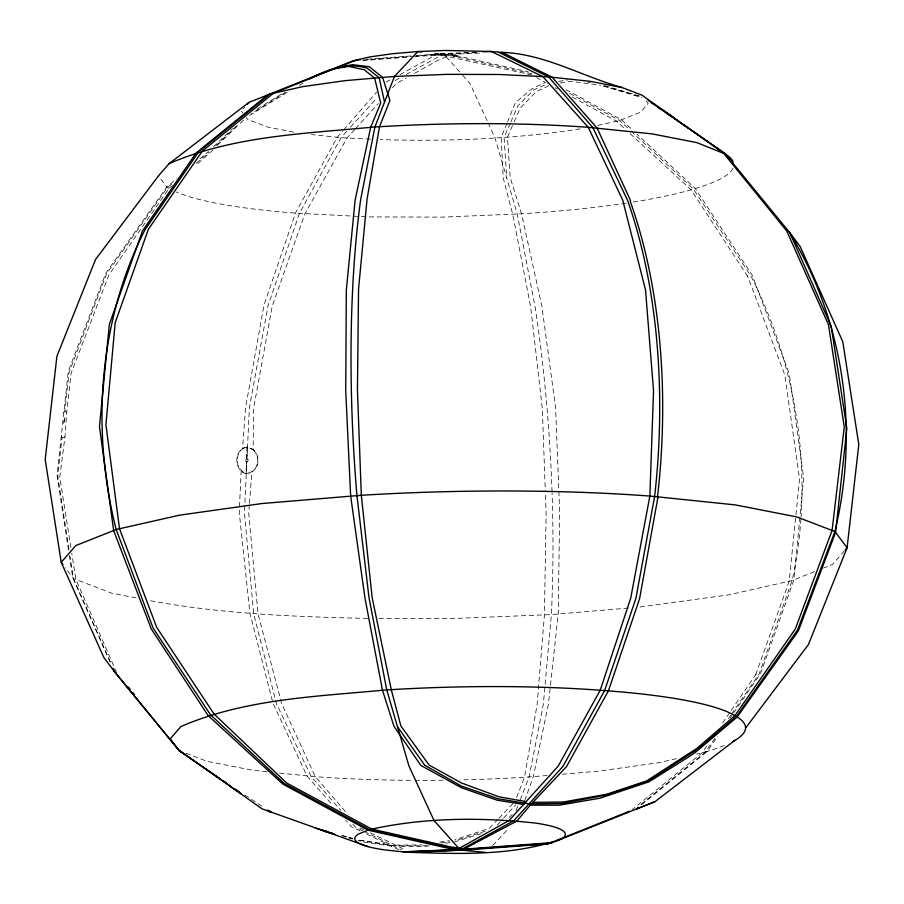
<?xml version="1.0" encoding="UTF-8"?>
<svg xmlns="http://www.w3.org/2000/svg" width="904" height="904" viewBox="0 0 904 904"><rect width="100%" height="100%" fill="white"/><g stroke="black" fill="none" stroke-linecap="round" stroke-linejoin="round"><path stroke-width="0.68" stroke-dasharray="4.52 3.39" d="M241.176 470.577L239.232 512.252L249.933 613.353L273.008 703.312L307.021 776.016L332.875 805.577M249.47 503.404L251.9 471.831A13.357 12.272 86.1 0 0 253.086 449.548L247.086 446.994L246.521 458.938A1.322 1.051 89.1 0 0 245.413 460.17A1.322 1.051 89.1 0 0 246.397 461.582L246.272 473.526L243.775 472.622L239.628 468.69A13.345 10.52 89.1 0 1 242.554 448.7L245.617 407.308L263.968 305.19L295.438 213.118L337.237 137.284L342.729 130.978M247.086 446.994L242.114 448.712A13.345 10.52 89.1 0 0 237.006 462.735A13.345 10.52 89.1 0 0 245.843 473.526L247.086 461.582A1.333 1.232 86.1 0 0 247.029 458.927L246.747 458.949A1.333 1.232 86.1 0 1 246.792 461.594M346.684 131.408L341 137.679L299.337 213.536L268.081 305.631L249.357 407.704L246.962 458.927A1.322 1.051 89.1 0 0 245.854 460.17A1.322 1.051 89.1 0 0 246.837 461.582L244.442 512.805L253.674 613.748L276.421 703.685L311.134 776.457L340.672 810.233M70.885 547.632L59.777 477.063L64.964 436.903L66.693 412.721L71.122 373.239L108.898 274.963L169.082 188.382L172.268 185.636M249.357 504.771L248.724 513.009L258.013 613.963L281.811 703.945L315.281 776.66L347.125 813.577M68.523 549.994L57.054 475.301L68.263 371.363L105.825 273.189L166.833 187.004L176.45 178.811M61.382 435.412L61.98 437.943L57.822 476.318L68.986 549.508M66.693 412.721L64.93 410.823L69.088 372.459L106.457 274.036L167.376 187.727L173.76 182.303M63.529 412.789L64.93 410.823M755.699 674.689L789.181 581.204L799.577 478.939L784.853 375.171L747.551 275.867M524.682 800.661L533.315 776.705L548.423 704.001L558.209 614.019L559.678 513.077L555.632 407.817L541.801 305.812L521.529 213.785L510.195 177.591L507.46 137.069L513.596 123.159M516.037 810.764L517.913 805.905M520.263 799.848L529.066 777.078L543.338 704.431L551.372 614.596A400.449 96.468 86.5 0 0 552.073 492.872M516.625 797.497L524.512 777.259L537.1 704.679L544.434 614.867L546.118 513.935L545.361 492.895M506.952 123.373L501.178 137.6L503.245 178.009L512.726 214.327L530.625 306.558L542.332 408.744L545.315 491.493M507.483 122.074L515.359 102.672L532.128 88.66L545.417 82.433L536.75 77.676M510.206 123.362L504.059 137.351L506.782 178.167M510.771 122.085L518.037 105.542L533.823 89.88L547.745 83.71M514.161 121.893L520.297 107.983L536.23 91.598L550.197 85.044M641.591 804.707L707.301 751.348L717.652 736.206M730.387 717.573L732.782 714.081M733.573 712.917L760.648 673.322L793.938 579.826L803.656 477.719L789.305 373.906L752.275 275.291L695.3 188.507L636.902 134.097M706.826 745.969L702.092 752.874L631.986 809.792M722.59 722.974L730.477 711.482M731.268 710.329L756.117 674.09M714.815 738.331L705.312 752.139L639.648 805.487M728.285 718.77L730.669 715.324M731.46 714.171L759.19 673.898L792.13 580.537A400.449 339.203 73.7 0 0 800.978 518.128M64.964 436.903L61.98 437.943M243.063 109.124L244.735 107.192M343.644 129.927L376.584 92.129M844.359 550.886L832.505 564.469L823.51 568.051M213.107 149.928L195.671 165.534M350.469 127.215L376.968 97.903M354.65 129.611L347.068 137.984L304.908 213.807L272.273 305.834L253.696 407.919L253.086 449.548L247.233 447.005L246.962 458.927M355.588 128.56L378.313 103.44M392.517 87.733L396.302 83.552L406.043 78.106M497.189 825.126L502.726 819.058M503.652 818.041L515.642 804.899M492.669 845.477L508.613 828.55M497.901 819.34L489.279 828.358L454.87 839.759M498.861 818.335L514.195 802.3M509.088 817.465L512.071 814.594M215.875 145.713L237.831 124.616M217.355 145.239L244.216 119.384M213.502 146.753L232.396 128.673M199.976 158.788L208.519 151.51M196.123 163.285L208.892 152.426M531.812 74.964L440.09 54.85L435.253 55.144L399.511 74.874M285.393 92.468L251.527 113.475M257.064 109.045L284.161 92.468M287.178 92.355L247.38 116.763M299.145 85.349L302.795 83.292M414.563 73.337L437.694 60.398L448.101 56.048M395.127 80.569L400.031 77.88M406.167 74.512L443.661 53.957L477.933 52.568M386.042 82.027L392.155 78.772M244.95 447.457L242.114 448.712M248.815 473.097L251.606 471.854A13.357 12.272 86.1 0 0 252.804 449.57M814.504 571.633L792.13 580.537L728.726 594.877L638.19 607.205M707.301 751.348L696.69 754.094M485.245 831.217L454.927 840.822M481.244 833.601L455.074 841.771M451.175 54.364L479.9 53.099M597.702 125.464L619.726 120.492L640.631 112.175L648.179 103.519L645.818 100.378M676.441 758.671L658.892 762.637L598.776 771.135L561.181 774.344M245.99 473.538L249.097 473.074M558.717 81.36L567.712 79.947M439.739 842.121L449.367 840.618M427.061 845.161L422.88 845.816L393.161 845.703L358.041 840.132M440.994 842.991L449.356 841.692M429.253 845.794L423.818 846.641L398.924 846.664M445.559 843.251L453.718 841.986M560.254 82.931L570.808 81.315L600.55 85.247M580.052 128.876C514.014 139.182 446.904 141.6 380.166 139.589M440.112 53.844L477.335 51.991M628.37 608.042L551.372 614.596L449.514 618.641L379.002 618.449M547.248 775.53L524.512 777.259A279.02 45.087 -1.2 0 1 460.113 779.915M435.253 55.144L415.637 56.624M367.363 59.212L410.891 55.946M416.507 55.528L441.66 53.765L450.011 54.15L528.196 71.811M363.103 59.958L411.715 56.33M413.105 56.229L443.661 53.957L459.096 56.398L430.541 54.466L443.661 53.957L533.134 74.049M362.786 60.545L410.077 57.031M246.837 461.582L247.086 461.582M395.816 845.138L421.84 844.901M367.725 618.415C294.907 616.777 221.525 614.008 149.804 600.606M370.516 139.126L341 137.679L311.462 134.526M434.327 53.087L443.661 53.957L445.05 55.506M267.2 771.767L252.092 770.151L207.084 761.36L186.111 753.314M279.551 773.089L315.281 776.66A279.02 45.087 -1.2 0 0 413.433 780.333M587.803 82.445L590.481 82.772M359.43 840.211L388.042 844.37M391.669 846.144L364.662 842.223L357.927 840.415M293.721 132.142L267.426 127.001L247.685 119.441L246.216 117.475M136.142 597.939L111.542 593.126L73.405 578.503L65.348 567.78M348.503 837.895L352.549 838.968M341.949 835.771L352.673 838.686M342.028 835.454L352.741 838.381M603.827 85.812L641.117 96.886M603.194 86.038L641.603 97.496M604.957 85.71L640.8 96.434M169.082 188.382L167.376 187.727L158.449 175.862M360.21 830.957L351.351 826.685L345.803 820.346M366.527 833.996L398.63 849.59M360.221 827.906L364.029 829.748M370.391 832.833L404.732 849.545M362.99 830.832L355.441 827.115L352.673 823.951M364.244 831.454L401.546 849.85M566.073 89.745L621.534 119.769L632.8 130.278M569.554 93.327L619.726 120.492L629.975 130.04M555.112 87.722L557.576 89.055M572.334 97.09L616.596 121.192L624.867 128.82M244.826 795.011L264.567 807.916M630.043 133.577L691.04 189.783L747.811 276.545M631.003 130.99L693.515 189.218L750.851 275.856A400.449 339.203 73.7 0 1 801.08 516.715M446.113 56.703L461.729 74.207M462.645 75.235L470.001 83.484L487.516 121.599M241.379 111.045L242.961 113.147M488.092 122.865L495.098 138.12L517.269 214.146L534.998 306.388A400.449 96.468 86.5 0 1 552.028 491.471M110.265 661.83L73.405 578.503L70.037 556.412M110.209 662.282L72.761 577.656L69.371 555.519M116.752 672.825L75.902 579.464L71.755 553.169M443.22 780.22A279.02 45.087 -1.2 0 1 414.846 780.333M724.375 745.461A278.5 45.008 -1.2 0 1 707.335 751.348M732.986 168.257A279.008 45.087 -1.2 0 1 695.3 188.507L691.04 189.783A279.494 45.166 -1.2 0 1 632.981 202.1M626.223 203.14A279.494 45.166 -1.2 0 1 521.54 213.796L442.711 217.118L368.38 216.903L295.438 213.118A278.59 45.019 -1.2 0 1 176.348 192.043M64.941 417.603L63.449 424.383L64.941 417.603"/><path stroke-width="1.36" d="M460.373 848.912L460.418 847.681L509.031 820.516L558.22 766.106L600.211 690.249L630.732 598.109L649.852 496.059L653.535 390.901L645.535 290.014L622.698 200.078L588.244 127.317L542.841 76.603L491.313 51.471L445.186 50.466L417.897 51.551L392.381 53.731L370.38 56.839L356.131 60.059L273.381 93.27L202.428 151.013L148.369 229.288L115.192 322.705L105.926 424.722L119.509 528.75L156.686 627.342L214.011 713.979L286.613 782.977L371.838 829.115L450.7 846.878L465.379 849.082L552.468 842.584M658.055 496.658L639.569 598.753L608.415 690.871L566.469 766.682L531.416 803.837L516.896 821.081L463.899 849.105M745.551 728.138L808.47 644.507L847.093 547.756L858.8 444.474L842.777 341.712L800.13 246.464L789.904 232.859L724.827 153.341L659.886 108.491M532.818 802.345L563.282 802.017L607.115 794.153L646.71 780.886L696.95 748.331L734.918 715.618L795.26 629.094L832.087 530.456L844.268 426.959L828.459 324.672L786.729 230.972L723.132 152.697L641.874 95.123L622.133 87.552L590.301 81.337L548.558 76.885L499.742 74.501L447.175 74.343L394.46 76.445L345.158 80.637L302.648 86.648L269.833 94.072L248.928 102.389L169.138 163.624L158.449 175.862L95.53 259.493L56.907 356.244L45.2 459.526L61.223 562.288L103.87 657.536L114.175 671.254L178.619 749.924L262.126 808.877L368.256 846.698M247.255 104.31L248.928 102.389M845.274 549.847L847.093 547.756L834.912 531.541A400.449 383.228 -58.5 0 0 789.181 231.932M269.833 94.072L198.688 151.861L144.809 230.102A400.449 339.203 73.7 0 0 116.164 529.507M638.303 807.374L636.122 809.148L655.072 801.611L734.862 740.376M314.942 76.422L317.372 75.055M311.496 77.947L315.055 75.97M406.337 852.223C457.944 853.851 512.093 856.495 561.429 839.014A105.316 17.018 -1.2 0 0 535.383 823.058C480.295 817.148 423.716 817.397 369.499 829.646L358.673 833.951A105.316 17.018 -1.2 0 0 384.72 849.918L406.337 852.223L460.339 850.042L513.777 820.742L563 766.321L604.663 690.464L635.919 598.369L654.643 496.296A400.449 202.767 -85.7 0 0 627.568 200.338L592.866 127.543L548.558 76.885L497.663 51.777L492.025 52.003M308.592 79.1C326.502 70.026 346.933 62.06 367.103 68.139L379.16 77.744L384.539 102.095M552.977 841.884L547.779 843.963L464.633 850.065L454.237 849.613L368.109 830.188L282.85 784.073L208.202 715.685L151.25 628.901L113.644 530.512L99.463 426.631L109.327 324.468L142.425 231.051L196.236 152.832L267.674 94.931L353.385 60.681L356.165 60.466M555.564 840.844L562.062 838.245M564.661 837.206L629.591 811.204M655.072 801.611L550.615 843.319L456.893 850.054M169.138 163.624C233.752 135.611 305.812 133.634 374.934 126.922L379.488 126.741A278.522 45.008 -1.2 0 1 588.255 127.317L651.908 133.849L696.916 142.64L725.381 154.075A279.008 45.087 -1.2 0 1 733.121 161.816M397.477 726.726L424.722 765.247L461.492 786.096L498.093 798.752L529.043 803.859L561.294 803.52L605.194 795.271L647.671 781.248L698.916 748.331L736.624 716.273L797.543 629.964L834.912 531.541L796.774 516.918L735.291 504.895L649.852 496.059A383.827 62.026 -1.2 0 0 361.34 495.279L261.708 503.562L179.591 515.167L116.187 529.507L75.812 545.575L61.223 562.288L62.873 564.48M462.882 849.116L467.379 847.5M460.418 847.681L458.034 848.483M337.949 67.325L352.583 64.67L369.352 66.749L382.629 77.45L389.94 100.525L379.488 126.741L367.047 199.309L358.549 289.167L357.442 390.087L361.329 495.279L372.132 597.487L391.274 689.673L400.879 725.98L429.106 765.078L461.515 783.011L498.997 796.797L526.444 801.678M334.096 68.862L348.65 66.399L364.255 69.755L374.651 78.128L380.697 103.146L370.685 127.294L355.125 200.033L346.334 289.935L345.723 390.799L350.65 495.98L364.945 597.962L382.471 690.215L394.02 726.398L420.835 765.405L461.481 787.757L497.403 800.255L523.879 804.504M454.237 849.613L403.263 851.896L455.74 849.907M356.131 60.059L360.346 59.743M460.26 850.223L410.552 852.427M499.064 52.33C542.513 52.59 581.182 76.196 622.133 87.552M482.928 51.777L491.313 51.471M530.332 805.125L559.034 805.227L600.267 798.13L649.061 781.779L689.368 756.456L695.312 752.41L737.167 716.996L798.311 630.992L835.567 532.411L846.856 428.575L831.251 326.367L789.904 232.859M486.103 852.449L460.339 850.042L369.499 829.646L284.274 783.508L210.485 714.781L153.149 628.144L116.187 529.507M421.998 51.935L417.897 51.551L394.46 76.445L374.934 126.922L360.662 199.569A400.449 96.468 86.5 0 0 356.933 495.448L369.001 597.612L386.731 689.854L408.902 765.88L433.999 820.516L460.339 850.042M325.609 831.759L335.034 834.279M320.479 829.962L332.559 833.228M315.259 828.132L327.304 831.431M501.81 52.217L552.141 77.258L597.069 127.995L630.596 200.643M229.695 786.107L241.402 793.735M222.779 780.57L226.26 782.853M268.047 810.199L271.528 812.481M231.096 786.536L179.173 750.659L114.797 672.079L113.102 668.237M234.611 788.83L239.289 791.893M267.358 810.244L269.697 811.781M648.145 100.367L654.021 104.288M657.547 106.638L672.813 116.842M651.829 103.079L656.428 106.163M658.055 107.565L660.349 109.113M666.112 112.977L671.864 116.842M674.158 118.39L708.363 142.097M220.452 779.056L179.173 750.659L170.246 738.783L180.924 726.545C245.549 698.532 317.598 696.566 386.731 689.854L391.274 689.673A278.703 45.042 -1.2 0 1 600.211 690.249L608.415 690.871A278.771 45.053 -1.2 0 1 734.907 715.618L737.167 716.996A278.5 45.008 -1.2 0 1 733.065 741.393M710.623 143.691L725.381 154.075M128.334 686.995L130.108 689.176M132.786 692.453L134.56 694.634M113.045 668.689L114.175 671.254M630.201 201.219A401.003 206.824 -85.6 0 1 657.536 496.545"/></g></svg>
